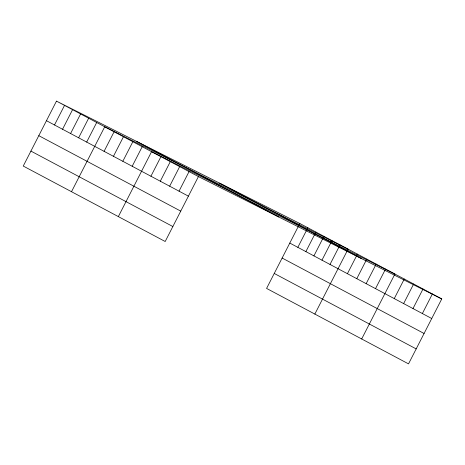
<?xml version="1.0" encoding="UTF-8"?>
<svg xmlns="http://www.w3.org/2000/svg" width="465" height="465" viewBox="0 0 465 465"><rect width="100%" height="100%" fill="white"/><g stroke="black" fill="none" stroke-linecap="round" stroke-linejoin="round"><path stroke-width="0.7" d="M56.474 101.126L23.25 166.057L165.191 241.504L198.416 176.578L56.474 101.126L299.809 223.496L441.75 298.943L408.526 363.874L266.584 288.422L299.809 223.496M54.504 124.975L64.519 105.404M62.548 129.253L72.563 109.676M70.587 133.525L80.608 113.954M78.632 137.803L88.646 118.226M86.676 142.081L96.691 122.504M71.511 191.708L104.735 126.782L348.07 249.147L314.846 314.078M104.084 151.334L114.105 131.758M113.454 156.31L123.469 136.739M122.824 161.291L132.839 141.72M132.194 166.272L142.209 146.696M118.348 216.609L151.578 151.677L394.913 274.048L361.683 338.973M150.927 176.229L160.942 156.659M160.297 181.21L170.312 161.634M169.661 186.192L179.682 166.615M179.031 191.167L189.046 171.597M297.838 247.345L307.853 227.769M305.883 251.617L315.898 232.047M313.922 255.895L323.942 236.319M321.966 260.168L331.981 240.597M330.011 264.445L340.025 244.875M347.419 273.699L357.44 254.128M356.789 278.68L366.804 259.104M366.158 283.662L376.173 264.085M375.528 288.637L385.543 269.066M394.262 298.6L404.277 279.023M403.632 303.575L413.647 284.005M412.996 308.557L423.016 288.986M422.365 313.538L432.38 293.961M198.416 176.578L441.75 298.943M219.509 183.111L361.45 258.563M136.774 141.511L278.715 216.957M289.794 243.067L431.735 318.519M46.459 120.702L188.401 196.149M282.133 258.034L424.074 333.486M38.798 135.67L180.74 211.116M274.245 273.455L416.181 348.907M30.911 151.09L172.846 226.536"/></g></svg>
